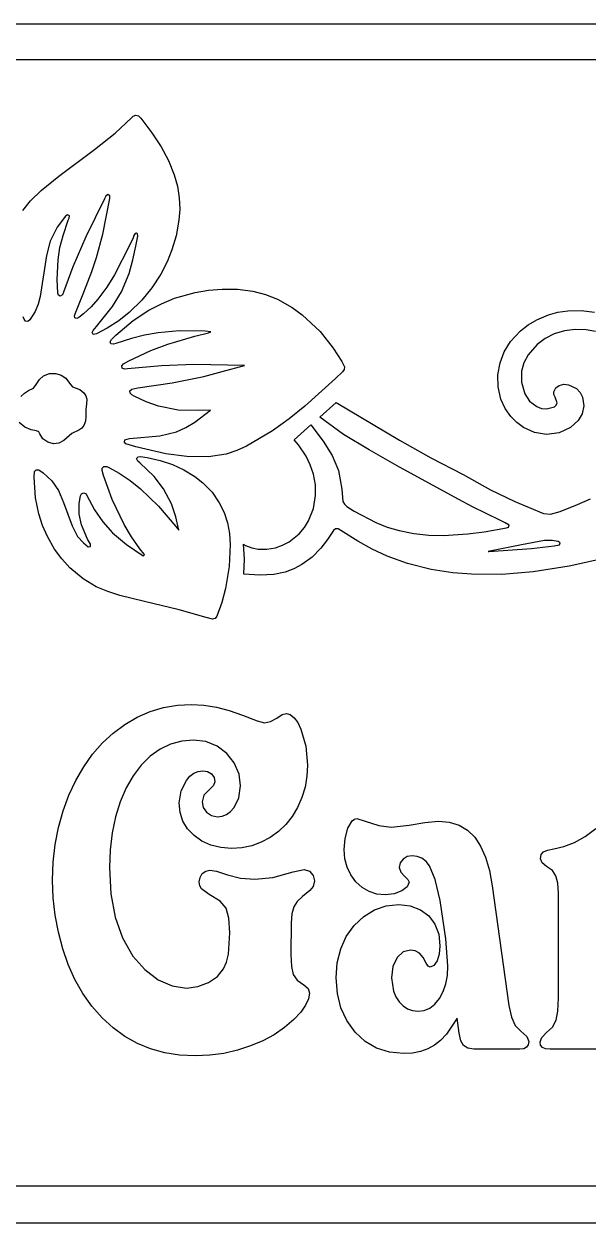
# Model space of a CAD drawing. Extents: x 0 to 380, y 0 to 510.
# Drawn here: x 190.4 to 270.3, y 339.8 to 509.6 of the extents above; entities that cross this region are included whole.
import ezdxf

# ---------------------------------------------------------------- set-up
doc = ezdxf.new("R2010")
doc.units = 0

msp = doc.modelspace()

# ---------------------------------------------------------------- linework, layer by layer
at = {"layer": 'Ebene 1'}
for p, q in [((0.2883, 509.6106), (380.28848, 509.6106)), ((360.19973, 504.52079), (19.976889, 504.52079)), ((208.296646, 412.208436), (210.196693, 412.777251)), ((210.196693, 412.777251), (212.152979, 413.11854)), ((212.152979, 413.11854), (214.165502, 413.232303)), ((214.165502, 413.232303), (215.904873, 413.136385)), ((215.904873, 413.136385), (217.684412, 412.848631)), ((217.684412, 412.848631), (219.50412, 412.369042)), ((204.709448, 410.388227), (206.452836, 411.412094)), ((206.452836, 411.412094), (208.296646, 412.208436)), ((219.50412, 412.369042), (221.363996, 411.697617)), ((221.363996, 411.697617), (223.428747, 410.894583)), ((225.332812, 410.787512), (226.216557, 411.269332)), ((226.216557, 411.269332), (226.979788, 411.77792)), ((226.979788, 411.77792), (227.598405, 411.947449)), ((227.598405, 411.947449), (228.144724, 411.795765)), ((228.144724, 411.795765), (228.691037, 411.340713)), ((228.691037, 411.340713), (229.189149, 410.644751)), ((203.078538, 409.172523), (204.709448, 410.388227)), ((223.428747, 410.894583), (224.481205, 410.626905)), ((224.481205, 410.626905), (225.332812, 410.787512)), ((229.189149, 410.644751), (229.655122, 409.698956)), ((229.655122, 409.698956), (230.329981, 407.307702)), ((200.154148, 406.16561), (201.560104, 407.764984)), ((201.560104, 407.764984), (203.078538, 409.172523)), ((212.769592, 408.021508), (211.18488, 407.593224)), ((214.454727, 408.16427), (212.769592, 408.021508)), ((216.190084, 407.950128), (214.454727, 408.16427)), ((217.796893, 407.307702), (216.190084, 407.950128)), ((198.892806, 404.392244), (200.154148, 406.16561)), ((209.700591, 406.879417), (208.316726, 405.880087)), ((211.18488, 407.593224), (209.700591, 406.879417)), ((219.154641, 406.290526), (217.796893, 407.307702)), ((220.207094, 404.952137), (219.154641, 406.290526)), ((230.329981, 407.307702), (230.587067, 404.630924)), ((197.776076, 402.462733), (198.892806, 404.392244)), ((207.051367, 404.61977), (205.922587, 403.123006)), ((208.316726, 405.880087), (207.051367, 404.61977)), ((220.881956, 403.363916), (220.207094, 404.952137)), ((230.587067, 404.630924), (230.498693, 403.038241)), ((205.922587, 403.123006), (204.930386, 401.389792)), ((213.426374, 402.453811), (213.934527, 403.047163)), ((213.934527, 403.047163), (214.494901, 403.470987)), ((214.494901, 403.470987), (215.107498, 403.72528)), ((215.107498, 403.72528), (215.772316, 403.810045)), ((215.772316, 403.810045), (216.431103, 403.702974)), ((216.431103, 403.702974), (216.993486, 403.38176)), ((216.993486, 403.38176), (217.355018, 402.873173)), ((217.355018, 402.873173), (217.475528, 402.275359)), ((221.10691, 401.668623), (220.881956, 403.363916)), ((230.498693, 403.038241), (230.23357, 401.508016)), ((196.803959, 400.377077), (197.776076, 402.462733)), ((204.930386, 401.389792), (204.074764, 399.42013)), ((212.43015, 399.277368), (212.679206, 400.999428)), ((212.679206, 400.999428), (213.426374, 402.453811)), ((216.639992, 401.133267), (215.892824, 400.365924)), ((217.266644, 401.722158), (216.639992, 401.133267)), ((217.475528, 402.275359), (217.266644, 401.722158)), ((220.873923, 399.991176), (221.10691, 401.668623)), ((230.23357, 401.508016), (229.791699, 400.04025)), ((195.976455, 398.135276), (196.803959, 400.377077)), ((204.074764, 399.42013), (203.399905, 397.298783)), ((212.560703, 397.930056), (212.43015, 399.277368)), ((215.892824, 400.365924), (215.643768, 399.42013)), ((215.643768, 399.42013), (215.804448, 398.626019)), ((220.174965, 398.599251), (220.873923, 399.991176)), ((229.791699, 400.04025), (229.17308, 398.634941)), ((195.329714, 395.795326), (195.976455, 398.135276)), ((212.952364, 396.707661), (212.560703, 397.930056)), ((215.804448, 398.626019), (216.286488, 397.956824)), ((216.286488, 397.956824), (216.993486, 397.475004)), ((216.993486, 397.475004), (217.829023, 397.314397)), ((218.493841, 397.394701), (219.106437, 397.635611)), ((219.106437, 397.635611), (219.666812, 398.037128)), ((219.666812, 398.037128), (220.174965, 398.599251)), ((229.17308, 398.634941), (228.399805, 397.365702)), ((194.867755, 393.379534), (195.329714, 395.795326)), ((203.399905, 397.298783), (202.917863, 395.039137)), ((213.605131, 395.610182), (212.952364, 396.707661)), ((217.829023, 397.314397), (218.493841, 397.394701)), ((227.493969, 396.234764), (226.455571, 395.242126)), ((228.399805, 397.365702), (227.493969, 396.234764)), ((236.307333, 395.708331), (236.893816, 396.725507)), ((236.893816, 396.725507), (237.217186, 396.979801)), ((237.217186, 396.979801), (237.560643, 397.064565)), ((237.560643, 397.064565), (238.749674, 396.707661)), ((238.749674, 396.707661), (240.661773, 396.065235)), ((240.661773, 396.065235), (242.413195, 395.851093)), ((242.413195, 395.851093), (244.951954, 396.100925)), ((244.951954, 396.100925), (247.201478, 396.493519)), ((247.201478, 396.493519), (249.097507, 396.671971)), ((249.097507, 396.671971), (250.648076, 396.53144)), ((250.648076, 396.53144), (252.021897, 396.109848)), ((252.021897, 396.109848), (253.21897, 395.407194)), ((202.917863, 395.039137), (202.628637, 392.64119)), ((214.519006, 394.637619), (213.605131, 395.610182)), ((215.633727, 393.841278), (214.519006, 394.637619)), ((225.284612, 394.387787), (224.015232, 393.700747)), ((226.455571, 395.242126), (225.284612, 394.387787)), ((235.761012, 392.67465), (235.897592, 394.236103)), ((235.897592, 394.236103), (236.307333, 395.708331)), ((253.21897, 395.407194), (254.239294, 394.423478)), ((254.239294, 394.423478), (255.080859, 393.163161)), ((268.347059, 393.665057), (269.857455, 394.519396)), ((269.857455, 394.519396), (271.399987, 395.63695)), ((194.590581, 390.8879), (194.867755, 393.379534)), ((202.628637, 392.64119), (202.532229, 390.104943)), ((216.889043, 393.272463), (215.633727, 393.841278)), ((218.284954, 392.931174), (216.889043, 393.272463)), ((219.821461, 392.817411), (218.284954, 392.931174)), ((221.283656, 392.915559), (219.821461, 392.817411)), ((222.681579, 393.210005), (221.283656, 392.915559)), ((224.015232, 393.700747), (222.681579, 393.210005)), ((235.865455, 391.371951), (235.761012, 392.67465)), ((255.080859, 393.163161), (255.773794, 391.595016)), ((263.976547, 392.317746), (264.530895, 392.567578)), ((264.530895, 392.567578), (265.422673, 392.74603)), ((265.422673, 392.74603), (266.868798, 393.073935)), ((266.868798, 393.073935), (268.347059, 393.665057)), ((194.498189, 388.320424), (194.590581, 390.8879)), ((236.178783, 390.176323), (235.865455, 391.371951)), ((243.706674, 390.774137), (243.570096, 390.140633)), ((244.116407, 391.318415), (243.706674, 390.774137)), ((244.686826, 391.666396), (244.116407, 391.318415)), ((245.369717, 391.78239), (244.686826, 391.666396)), ((246.114875, 391.693164), (245.369717, 391.78239)), ((246.775674, 391.425486), (246.114875, 391.693164)), ((247.352115, 390.979357), (246.775674, 391.425486)), ((247.844197, 390.354775), (247.352115, 390.979357)), ((255.773794, 391.595016), (256.318099, 389.71904)), ((263.558774, 391.354106), (263.663217, 391.95192)), ((263.775693, 390.774137), (263.558774, 391.354106)), ((263.663217, 391.95192), (263.976547, 392.317746)), ((264.42645, 390.247704), (263.775693, 390.774137)), ((202.532229, 390.104943), (202.741114, 386.404297)), ((215.362577, 388.721941), (215.675907, 389.248374)), ((215.675907, 389.248374), (216.165982, 389.623123)), ((216.165982, 389.623123), (216.7364, 389.748039)), ((216.7364, 389.748039), (217.700482, 389.587432)), ((217.700482, 389.587432), (219.24301, 389.105612)), ((219.24301, 389.105612), (221.10691, 388.623792)), ((225.654174, 388.721941), (228.56249, 389.498206)), ((228.56249, 389.498206), (230.105025, 389.81942)), ((230.105025, 389.81942), (230.876292, 389.605277)), ((230.876292, 389.605277), (231.358335, 388.998541)), ((231.358335, 388.998541), (231.551151, 388.213353)), ((236.700996, 389.087767), (236.178783, 390.176323)), ((237.432095, 388.106282), (236.700996, 389.087767)), ((243.570096, 390.140633), (243.762913, 389.444671)), ((243.762913, 389.444671), (244.341364, 388.85578)), ((248.655637, 388.427495), (247.844197, 390.354775)), ((256.318099, 389.71904), (256.713774, 387.535236)), ((265.253956, 389.676658), (264.42645, 390.247704)), ((265.744028, 388.962851), (265.253956, 389.676658)), ((266.009156, 387.918907), (265.744028, 388.962851)), ((194.588572, 385.826559), (194.498189, 388.320424)), ((215.258134, 388.070592), (215.362577, 388.721941)), ((215.338475, 387.526313), (215.258134, 388.070592)), ((215.579499, 387.106952), (215.338475, 387.526313)), ((221.10691, 388.623792), (223.099348, 388.463186)), ((223.099348, 388.463186), (225.654174, 388.721941)), ((231.390471, 387.44601), (230.908432, 386.857119)), ((231.551151, 388.213353), (231.390471, 387.44601)), ((238.317849, 387.294326), (237.432095, 388.106282)), ((239.304027, 386.714357), (238.317849, 387.294326)), ((244.694863, 387.392475), (243.92359, 386.821429)), ((244.341364, 388.85578), (244.799306, 388.436418)), ((244.951954, 388.034901), (244.694863, 387.392475)), ((244.799306, 388.436418), (244.951954, 388.034901)), ((249.354603, 385.429504), (248.655637, 388.427495)), ((256.713774, 387.535236), (259.091846, 370.58231)), ((266.097532, 386.500215), (266.009156, 387.918907)), ((194.859721, 383.377308), (194.588572, 385.826559)), ((202.741114, 386.404297), (203.367768, 383.082862)), ((216.639992, 386.286073), (215.579499, 387.106952)), ((218.190557, 385.358123), (216.639992, 386.286073)), ((229.880078, 386.03624), (229.116843, 385.322433)), ((230.908432, 386.857119), (229.880078, 386.03624)), ((240.39063, 386.366376), (239.304027, 386.714357)), ((241.577658, 386.250383), (240.39063, 386.366376)), ((242.839, 386.393144), (241.577658, 386.250383)), ((243.92359, 386.821429), (242.839, 386.393144)), ((266.097532, 371.653021), (266.097532, 386.500215)), ((219.050193, 384.358793), (218.190557, 385.358123)), ((219.459934, 382.966869), (219.050193, 384.358793)), ((228.626768, 384.537245), (228.337543, 383.546837)), ((229.116843, 385.322433), (228.626768, 384.537245)), ((238.534768, 383.192164), (240.043158, 384.117883)), ((240.043158, 384.117883), (241.700177, 384.673314)), ((241.700177, 384.673314), (243.505827, 384.858458)), ((243.505827, 384.858458), (245.104596, 384.680006)), ((245.104596, 384.680006), (246.558758, 384.144651)), ((246.558758, 384.144651), (247.747794, 383.279159)), ((250.17407, 380.031336), (249.354603, 385.429504)), ((195.311635, 380.972669), (194.859721, 383.377308)), ((203.367768, 383.082862), (204.412192, 380.140637)), ((219.596514, 380.861137), (219.459934, 382.966869)), ((228.241163, 382.288752), (228.208995, 377.791765)), ((228.337543, 383.546837), (228.241135, 382.288752)), ((228.241135, 382.288752), (228.241163, 382.288752)), ((237.175009, 381.896157), (238.534768, 383.192164)), ((247.747794, 383.279159), (248.615465, 382.1103)), ((195.944316, 378.612643), (195.311635, 380.972669)), ((219.37156, 377.854223), (219.596514, 380.861137)), ((236.064302, 380.334704), (237.175009, 381.896157)), ((248.615465, 382.1103), (249.145714, 380.673762)), ((249.145714, 380.673762), (249.322463, 379.005237)), ((204.412192, 380.140637), (205.874385, 377.577623)), ((235.27094, 378.576953), (236.064302, 380.334704)), ((249.322463, 379.005237), (249.226055, 377.854223)), ((250.447225, 376.185698), (250.17407, 380.031336)), ((196.719601, 376.36415), (195.944316, 378.612643)), ((205.874385, 377.577623), (207.553496, 375.650343)), ((219.090368, 376.692055), (219.37156, 377.854223)), ((228.208995, 377.791765), (228.297369, 376.105395)), ((234.794923, 376.622905), (235.27094, 378.576953)), ((243.248731, 377.36348), (242.670281, 376.096472)), ((244.100342, 378.166514), (243.248731, 377.36348)), ((245.1769, 378.434191), (244.100342, 378.166514)), ((245.831675, 378.318198), (245.1769, 378.434191)), ((246.414143, 377.970217), (245.831675, 378.318198)), ((246.924303, 377.390248), (246.414143, 377.970217)), ((247.362155, 376.578292), (246.924303, 377.390248)), ((249.226055, 377.854223), (248.93683, 376.899506)), ((197.6636, 374.258418), (196.719601, 376.36415)), ((207.553496, 375.650343), (209.441498, 374.222728)), ((217.82099, 374.686703), (218.696699, 375.757414)), ((218.696699, 375.757414), (219.090368, 376.692055)), ((228.297369, 376.105395), (228.56249, 374.972226)), ((234.63625, 374.47256), (234.794923, 376.622905)), ((242.670281, 376.096472), (242.477464, 374.508251)), ((247.65138, 376.150008), (247.362155, 376.578292)), ((247.940606, 376.007246), (247.65138, 376.150008)), ((248.478887, 376.230311), (247.940606, 376.007246)), ((248.93683, 376.899506), (248.478887, 376.230311)), ((250.372911, 374.840617), (250.447225, 376.185698)), ((198.776313, 372.295448), (197.6636, 374.258418)), ((209.441498, 374.222728), (211.433936, 373.339391)), ((215.041217, 373.241243), (216.543583, 373.830134)), ((216.543583, 373.830134), (217.82099, 374.686703)), ((228.56249, 374.972226), (229.108808, 374.16027)), ((229.108808, 374.16027), (230.040756, 373.50892)), ((234.804965, 372.266449), (234.63625, 374.47256)), ((242.477464, 374.508251), (242.742587, 372.616661)), ((250.149968, 373.624914), (250.372911, 374.840617)), ((200.057739, 370.475239), (198.776313, 372.295448)), ((211.433936, 373.339391), (213.426374, 373.044946)), ((213.426374, 373.044946), (215.041217, 373.241243)), ((230.040756, 373.50892), (230.667408, 373.000333)), ((230.667408, 373.000333), (230.876292, 372.331138)), ((230.876292, 372.331138), (230.735697, 371.508029)), ((235.311109, 370.252174), (234.804965, 372.266449)), ((242.742587, 372.616661), (243.073991, 371.804705)), ((249.258194, 371.58164), (249.778395, 372.538588)), ((249.778395, 372.538588), (250.149968, 373.624914)), ((201.502359, 368.827348), (200.057739, 370.475239)), ((230.313911, 370.609078), (229.610935, 369.634285)), ((230.735697, 371.508029), (230.313911, 370.609078)), ((243.073991, 371.804705), (243.537957, 371.081975)), ((243.537957, 371.081975), (244.102348, 370.504237)), ((244.102348, 370.504237), (244.73503, 370.091567)), ((247.900441, 370.216484), (248.621496, 370.785299)), ((248.621496, 370.785299), (249.258194, 371.58164)), ((259.091846, 370.58231), (259.44535, 368.904863)), ((266.017191, 369.752509), (266.097532, 371.653021)), ((203.056442, 367.399175), (201.502359, 368.827348)), ((228.626768, 368.583649), (227.317218, 367.439327)), ((229.610935, 369.634285), (228.626768, 368.583649)), ((236.154683, 368.429734), (235.311109, 370.252174)), ((244.73503, 370.091567), (245.436001, 369.843965)), ((245.436001, 369.843965), (246.205263, 369.761431)), ((246.205263, 369.761431), (247.09503, 369.875194)), ((247.09503, 369.875194), (247.900441, 370.216484)), ((251.764814, 368.797792), (250.238346, 366.495763)), ((252.054039, 366.656369), (251.764814, 368.797792)), ((251.764814, 368.797792), (251.764814, 368.797792)), ((259.44535, 368.904863), (259.991661, 367.72708)), ((265.776168, 368.476578), (266.017191, 369.752509)), ((204.719989, 366.190721), (203.056442, 367.399175)), ((227.317218, 367.439327), (225.863056, 366.433305)), ((237.335687, 366.79913), (236.154683, 368.429734)), ((259.991661, 367.72708), (260.795068, 366.941892)), ((260.795068, 366.941892), (261.614535, 366.201317)), ((264.42645, 366.72775), (265.261991, 367.504015)), ((265.261991, 367.504015), (265.776168, 368.476578)), ((206.493001, 365.201986), (204.719989, 366.190721)), ((208.375475, 364.432971), (206.493001, 365.201986)), ((224.264282, 365.565583), (222.520897, 364.836161)), ((225.863056, 366.433305), (224.264282, 365.565583)), ((238.751687, 365.471895), (237.335687, 366.79913)), ((240.36452, 364.523869), (238.751687, 365.471895)), ((249.414856, 365.62581), (248.551196, 364.943232)), ((250.238346, 366.495763), (249.414856, 365.62581)), ((252.287023, 365.576735), (252.054039, 366.656369)), ((252.664619, 364.907541), (252.287023, 365.576735)), ((261.614535, 366.201317), (261.887691, 365.478587)), ((261.887691, 365.478587), (261.809359, 364.994536)), ((263.494504, 365.442897), (263.727491, 366.049633)), ((263.574843, 364.952154), (263.494504, 365.442897)), ((263.727491, 366.049633), (264.42645, 366.72775)), ((210.367414, 363.883673), (208.375475, 364.432971)), ((212.468817, 363.554095), (210.367414, 363.883673)), ((214.679683, 363.444236), (212.468817, 363.554095)), ((216.736394, 363.531231), (214.679683, 363.444236)), ((218.728833, 363.792217), (216.736394, 363.531231)), ((220.657001, 364.227194), (218.728833, 363.792217)), ((222.520897, 364.836161), (220.657001, 364.227194)), ((242.174186, 363.955054), (240.36452, 364.523869)), ((244.180686, 363.765449), (242.174186, 363.955054)), ((245.429978, 363.839061), (244.180686, 363.765449)), ((246.574827, 364.059895), (245.429978, 363.839061)), ((247.615233, 364.427952), (246.574827, 364.059895)), ((248.551196, 364.943232), (247.615233, 364.427952)), ((253.259142, 364.506024), (252.664619, 364.907541)), ((254.142885, 364.372185), (253.259142, 364.506024)), ((260.634381, 364.372185), (254.142885, 364.372185)), ((261.182704, 364.441335), (260.634381, 364.372185)), ((261.574363, 364.648786), (261.182704, 364.441335)), ((261.809359, 364.994536), (261.574363, 364.648786)), ((263.81586, 364.622018), (263.574843, 364.952154)), ((264.257735, 364.434644), (263.81586, 364.622018)), ((264.940631, 364.372185), (264.257735, 364.434644)), ((275.320594, 364.372185), (264.940631, 364.372185)), ((20.376579, 345.050189), (360.42243, 345.050189)), ((380.28848, 339.76041), (0.2883, 339.76041))]:
    msp.add_line(p, q, dxfattribs=at)
at = {"layer": 'Layer 1'}
for p, q in [((203.328716, 494.129947), (205.642376, 496.303142)), ((205.642376, 496.303142), (205.915839, 496.550334)), ((205.915839, 496.550334), (206.256711, 496.681992)), ((206.256711, 496.681992), (206.661009, 496.575601)), ((206.661009, 496.575601), (206.965174, 496.282255)), ((206.965174, 496.282255), (208.528255, 494.208994)), ((200.425494, 491.813562), (203.328716, 494.129947)), ((208.528255, 494.208994), (209.839174, 492.221256)), ((195.374585, 488.03397), (200.425494, 491.813562)), ((209.839174, 492.221256), (210.882293, 490.270087)), ((210.882293, 490.270087), (211.713368, 488.226383)), ((192.860774, 486.021371), (195.374585, 488.03397)), ((211.713368, 488.226383), (212.164887, 486.61752)), ((191.349713, 484.542743), (192.860774, 486.021371)), ((212.164887, 486.61752), (212.431255, 484.970824)), ((190.304733, 483.183169), (191.349713, 484.542743)), ((201.853798, 484.849011), (199.219103, 479.473452)), ((201.606584, 479.857777), (202.590006, 484.901215)), ((202.032261, 485.215586), (201.853798, 484.849011)), ((202.33585, 485.468504), (202.032261, 485.215586)), ((202.609781, 485.264266), (202.33585, 485.468504)), ((202.590006, 484.901215), (202.609781, 485.264266)), ((212.431255, 484.970824), (212.491366, 483.39562)), ((196.336714, 482.409331), (195.133803, 480.847172)), ((196.61298, 482.578528), (196.336714, 482.409331)), ((196.867315, 482.427226), (196.61298, 482.578528)), ((196.823525, 482.108465), (196.867315, 482.427226)), ((212.491366, 483.39562), (212.385236, 481.822646)), ((195.133803, 480.847172), (194.136509, 478.855451)), ((195.977521, 479.646969), (196.684009, 481.808234)), ((196.684009, 481.808234), (196.823525, 482.108465)), ((212.385236, 481.822646), (211.97203, 479.592283)), ((195.538941, 477.941563), (195.977521, 479.646969)), ((199.219103, 479.473452), (197.362722, 475.194689)), ((200.694989, 476.553987), (201.606584, 479.857777)), ((205.880645, 479.331262), (205.379275, 478.249889)), ((205.997134, 479.648291), (205.880645, 479.331262)), ((206.199706, 479.911972), (205.997134, 479.648291)), ((206.364965, 479.961311), (206.199706, 479.911972)), ((206.276988, 478.146972), (206.547499, 479.557483)), ((206.496421, 479.878135), (206.364965, 479.961311)), ((206.547499, 479.557483), (206.496421, 479.878135)), ((211.97203, 479.592283), (211.368614, 477.602052)), ((194.136509, 478.855451), (193.642559, 476.826447)), ((195.263604, 476.204472), (195.538941, 477.941563)), ((205.379275, 478.249889), (203.247436, 474.068068)), ((205.867604, 476.200489), (206.276988, 478.146972)), ((211.368614, 477.602052), (210.689364, 475.898704)), ((193.642559, 476.826447), (192.721559, 470.985035)), ((195.163035, 473.400354), (195.263604, 476.204472)), ((200.031605, 474.547853), (200.694989, 476.553987)), ((205.320813, 474.286333), (205.867604, 476.200489)), ((210.689364, 475.898704), (209.810029, 474.171976)), ((197.362722, 475.194689), (196.047364, 471.615958)), ((198.92333, 471.63087), (200.031605, 474.547853)), ((203.247436, 474.068068), (202.149574, 472.317645)), ((204.255641, 471.670644), (205.320813, 474.286333)), ((209.810029, 474.171976), (208.548627, 472.235451)), ((195.249223, 471.478732), (195.163035, 473.400354)), ((202.149574, 472.317645), (200.920402, 470.651423)), ((208.548627, 472.235451), (207.106431, 470.465476)), ((192.721559, 470.985035), (192.46156, 469.903843)), ((195.335327, 471.217976), (195.249223, 471.478732)), ((195.554402, 471.052152), (195.335327, 471.217976)), ((195.897608, 471.233636), (195.554402, 471.052152)), ((196.047364, 471.615958), (195.897608, 471.233636)), ((197.677823, 468.573689), (198.92333, 471.63087)), ((200.920402, 470.651423), (199.944486, 469.552538)), ((202.963062, 469.568058), (204.255641, 471.670644)), ((209.888162, 469.989105), (211.733597, 470.752281)), ((211.733597, 470.752281), (214.697755, 471.590038)), ((214.697755, 471.590038), (216.579703, 471.90792)), ((216.579703, 471.90792), (218.482862, 472.068323)), ((218.482862, 472.068323), (220.67469, 472.049108)), ((220.67469, 472.049108), (222.845595, 471.766538)), ((222.845595, 471.766538), (224.612784, 471.286057)), ((224.612784, 471.286057), (226.309148, 470.606608)), ((226.309148, 470.606608), (228.387548, 469.458609)), ((192.037362, 468.874483), (191.286792, 467.701623)), ((192.46156, 469.903843), (192.037362, 468.874483)), ((199.944486, 469.552538), (198.857428, 468.556284)), ((200.688537, 466.777362), (202.963062, 469.568058)), ((207.106431, 470.465476), (205.345672, 468.736767)), ((205.914296, 467.629465), (208.120944, 469.06882)), ((208.120944, 469.06882), (209.888162, 469.989105)), ((228.387548, 469.458609), (229.835689, 468.419492)), ((266.025924, 468.771959), (267.423971, 468.985482)), ((267.423971, 468.985482), (269.324554, 469.023205)), ((269.324554, 469.023205), (271.206585, 468.768709)), ((190.45079, 467.796416), (190.338536, 468.111799)), ((190.64917, 467.531089), (190.45079, 467.796416)), ((190.997429, 467.4784), (190.64917, 467.531089)), ((191.286792, 467.701623), (190.997429, 467.4784)), ((197.5804, 468.276223), (197.677823, 468.573689)), ((197.660471, 467.988995), (197.5804, 468.276223)), ((197.93865, 467.90544), (197.660471, 467.988995)), ((198.215845, 468.03027), (197.93865, 467.90544)), ((198.857428, 468.556284), (198.215845, 468.03027)), ((203.857096, 467.543807), (202.237841, 466.523298)), ((203.44706, 465.51544), (205.914296, 467.629465)), ((205.345672, 468.736767), (203.857096, 467.543807)), ((229.835689, 468.419492), (232.352414, 466.027542)), ((261.820492, 466.995625), (263.029025, 467.706722)), ((263.029025, 467.706722), (264.664978, 468.397315)), ((264.664978, 468.397315), (266.025924, 468.771959)), ((200.11691, 465.907931), (200.21937, 466.213556)), ((200.246597, 465.621406), (200.11691, 465.907931)), ((200.21937, 466.213556), (200.688537, 466.777362)), ((200.246703, 465.621406), (200.246597, 465.621406)), ((200.70101, 465.734271), (200.246703, 465.621406)), ((202.237841, 466.523298), (200.70101, 465.734271)), ((202.813406, 464.905394), (203.44706, 465.51544)), ((207.519049, 465.534957), (205.64877, 465.039657)), ((209.424913, 465.879396), (207.519049, 465.534957)), ((212.407958, 466.129487), (209.424913, 465.879396)), ((210.794822, 464.269026), (214.6131, 465.41106)), ((216.083004, 466.117557), (212.407958, 466.129487)), ((214.6131, 465.41106), (216.564567, 465.880406)), ((216.913827, 466.016131), (216.083004, 466.117557)), ((216.564567, 465.880406), (216.913827, 466.016131)), ((232.352414, 466.027542), (234.204366, 463.691269)), ((259.295498, 464.616232), (260.715356, 466.14159)), ((260.715356, 466.14159), (261.820492, 466.995625)), ((265.489858, 465.699597), (264.208282, 465.047663)), ((266.937579, 466.150622), (265.489858, 465.699597)), ((268.44462, 466.348415), (266.937579, 466.150622)), ((270.004739, 466.300694), (268.44462, 466.348415)), ((271.332213, 466.065116), (270.004739, 466.300694)), ((202.621609, 464.600422), (202.813406, 464.905394)), ((202.721273, 464.279936), (202.621609, 464.600422)), ((203.092408, 464.236374), (202.721273, 464.279936)), ((203.459955, 464.362485), (203.092408, 464.236374)), ((205.64877, 465.039657), (203.459955, 464.362485)), ((208.414752, 463.353213), (210.794822, 464.269026)), ((234.204366, 463.691269), (235.455299, 461.792526)), ((258.424049, 463.178559), (259.295498, 464.616232)), ((263.061238, 464.192625), (261.79046, 462.744332)), ((264.208282, 465.047663), (263.061238, 464.192625)), ((205.297506, 461.880059), (208.414752, 463.353213)), ((257.836907, 461.611245), (258.424049, 463.178559)), ((261.79046, 462.744332), (261.207873, 461.622229)), ((204.293851, 461.198249), (204.546928, 461.458943)), ((204.33043, 460.860338), (204.293851, 461.198249)), ((204.69025, 460.725503), (204.33043, 460.860338)), ((204.546928, 461.458943), (205.297506, 461.880059)), ((205.090414, 460.767398), (204.69025, 460.725503)), ((209.933224, 461.190505), (205.090414, 460.767398)), ((214.465938, 461.391365), (209.933224, 461.190505)), ((221.666566, 461.224313), (214.465938, 461.391365)), ((215.905641, 459.68006), (218.519581, 460.36717)), ((218.519581, 460.36717), (221.666566, 461.224313)), ((235.533626, 460.358645), (234.528412, 459.397594)), ((235.455299, 461.792526), (235.798136, 461.066143)), ((235.749253, 460.683899), (235.533626, 460.358645)), ((235.798136, 461.066143), (235.749253, 460.683899)), ((257.538135, 459.92434), (257.836907, 461.611245)), ((261.207873, 461.622229), (260.880831, 460.407569)), ((260.880831, 460.407569), (260.880831, 458.848402)), ((192.187928, 458.559403), (192.62309, 459.229328)), ((192.62309, 459.229328), (193.218922, 459.76358)), ((193.218922, 459.76358), (194.043957, 460.077495)), ((194.043957, 460.077495), (194.93162, 460.096701)), ((194.93162, 460.096701), (195.690243, 459.88078)), ((195.690243, 459.88078), (196.346569, 459.45583)), ((196.346569, 459.45583), (197.035215, 458.517638)), ((206.545496, 458.047801), (211.440326, 458.76872)), ((211.440326, 458.76872), (215.905641, 459.68006)), ((234.528412, 459.397594), (230.214729, 455.485178)), ((257.557537, 458.212996), (257.538135, 459.92434)), ((260.880831, 458.848402), (261.320785, 457.233539)), ((189.977819, 456.851581), (190.495694, 457.317407)), ((190.495694, 457.317407), (191.099967, 457.674916)), ((191.099967, 457.674916), (191.798028, 458.024932)), ((191.798028, 458.024932), (192.187928, 458.559403)), ((197.035215, 458.517638), (197.304326, 458.221943)), ((197.304326, 458.221943), (197.689683, 458.082601)), ((197.689683, 458.082601), (198.358144, 457.819217)), ((198.358144, 457.819217), (198.918843, 457.381579)), ((198.918843, 457.381579), (199.210541, 456.945214)), ((199.210541, 456.945214), (199.355317, 456.445378)), ((205.44299, 457.660836), (205.709706, 457.898145)), ((205.45951, 457.31197), (205.44299, 457.660836)), ((205.721267, 457.058845), (205.45951, 457.31197)), ((205.709706, 457.898145), (206.545496, 458.047801)), ((206.056503, 456.892346), (205.721267, 457.058845)), ((257.94994, 456.446504), (257.557537, 458.212996)), ((261.320785, 457.233539), (262.019438, 456.19234)), ((265.450742, 457.524895), (265.708301, 458.047841)), ((265.465362, 457.113706), (265.450742, 457.524895)), ((265.619188, 456.723428), (265.465362, 457.113706)), ((265.708301, 458.047841), (266.178983, 458.40789)), ((266.178983, 458.40789), (266.839862, 458.572108)), ((266.839862, 458.572108), (267.523103, 458.509316)), ((267.523103, 458.509316), (268.666084, 457.967388)), ((268.666084, 457.967388), (269.166378, 457.417307)), ((269.166378, 457.417307), (269.500358, 456.758728)), ((199.315446, 455.744074), (199.189843, 455.048289)), ((199.355317, 456.445378), (199.315446, 455.744074)), ((207.728481, 456.094871), (206.056503, 456.892346)), ((209.474958, 455.465922), (207.728481, 456.094871)), ((212.26578, 454.902616), (209.474958, 455.465922)), ((230.214729, 455.485178), (227.984668, 453.654527)), ((232.320968, 453.928268), (234.625722, 455.998536)), ((234.625722, 455.998536), (243.596727, 450.661963)), ((258.533582, 455.163564), (257.94994, 456.446504)), ((262.019438, 456.19234), (263.021164, 455.419317)), ((263.021164, 455.419317), (263.689341, 455.156775)), ((264.404399, 455.078749), (265.518044, 455.354192)), ((265.518044, 455.354192), (265.794873, 455.591648)), ((265.898558, 455.930428), (265.619188, 456.723428)), ((265.794873, 455.591648), (265.898558, 455.930428)), ((269.680693, 455.542621), (269.449355, 454.401578)), ((269.500358, 456.758728), (269.680693, 455.542621)), ((199.188884, 454.001715), (199.140784, 453.360565)), ((199.189843, 455.048289), (199.188884, 454.001715)), ((215.126397, 454.83546), (212.26578, 454.902616)), ((214.635343, 453.216124), (216.834062, 454.886164)), ((216.834062, 454.886164), (215.126397, 454.83546)), ((227.984668, 453.654527), (225.622995, 451.994023)), ((235.682994, 451.449305), (232.320968, 453.928268)), ((259.348035, 454.004332), (258.533582, 455.163564)), ((260.18503, 453.158669), (259.348035, 454.004332)), ((263.689341, 455.156775), (264.404399, 455.078749)), ((269.449355, 454.401578), (268.902407, 453.439035)), ((190.54194, 452.498114), (189.778157, 453.148555)), ((191.478967, 452.106945), (190.54194, 452.498114)), ((192.228558, 451.996081), (191.478967, 452.106945)), ((192.527304, 451.842331), (192.228558, 451.996081)), ((192.674936, 451.543139), (192.527304, 451.842331)), ((198.190094, 452.093024), (197.196759, 451.586396)), ((198.611952, 452.37018), (198.190094, 452.093024)), ((198.929772, 452.754282), (198.611952, 452.37018)), ((199.140784, 453.360565), (198.929772, 452.754282)), ((209.693449, 451.263185), (212.018048, 451.850851)), ((212.018048, 451.850851), (213.367788, 452.458904)), ((213.367788, 452.458904), (214.635343, 453.216124)), ((225.622995, 451.994023), (221.954852, 449.813872)), ((228.673629, 450.709), (231.055176, 452.825507)), ((231.055176, 452.825507), (232.788107, 450.51156)), ((261.145915, 452.447147), (260.18503, 453.158669)), ((262.708862, 451.738065), (261.145915, 452.447147)), ((267.791639, 452.4392), (266.177581, 451.709435)), ((268.902407, 453.439035), (267.791639, 452.4392)), ((193.123798, 450.838134), (192.674936, 451.543139)), ((193.807311, 450.356859), (193.123798, 450.838134)), ((194.622472, 450.120698), (193.807311, 450.356859)), ((194.622501, 450.120698), (194.622472, 450.120698)), ((195.38055, 450.242525), (194.622501, 450.120698)), ((196.062224, 450.596009), (195.38055, 450.242525)), ((197.196759, 451.586396), (196.062224, 450.596009)), ((204.668674, 450.393911), (204.741144, 450.714291)), ((204.880848, 450.133581), (204.668674, 450.393911)), ((204.741144, 450.714291), (205.387674, 450.897256)), ((206.253193, 449.72986), (204.880848, 450.133581)), ((205.387674, 450.897256), (209.693449, 451.263185)), ((229.291426, 449.988081), (228.673629, 450.709)), ((232.788107, 450.51156), (234.073681, 448.474587)), ((239.280671, 449.269557), (235.682994, 451.449305)), ((243.596727, 450.661963), (248.055234, 448.169314)), ((264.411302, 451.475657), (262.708862, 451.738065)), ((266.177581, 451.709435), (264.411302, 451.475657)), ((210.527724, 448.714113), (206.253193, 449.72986)), ((213.493416, 448.334272), (210.527724, 448.714113)), ((219.079854, 448.688742), (216.56658, 448.291487)), ((220.549889, 449.172889), (219.079854, 448.688742)), ((221.954852, 449.813872), (220.549889, 449.172889)), ((230.370461, 448.405545), (229.291426, 449.988081)), ((230.973565, 447.155664), (230.370461, 448.405545)), ((234.073681, 448.474587), (234.941548, 446.339451)), ((243.592497, 446.823999), (239.280671, 449.269557)), ((201.519512, 446.690982), (201.735819, 446.929774)), ((201.735819, 446.929774), (202.156215, 446.932582)), ((202.156215, 446.932582), (202.54882, 446.749792)), ((202.54882, 446.749792), (203.938996, 445.973687)), ((206.390884, 448.052412), (206.584012, 448.308948)), ((206.546016, 447.697357), (206.390884, 448.052412)), ((206.861048, 447.425963), (206.546016, 447.697357)), ((206.584012, 448.308948), (206.91951, 448.342767)), ((208.877946, 445.512797), (206.861048, 447.425963)), ((206.91951, 448.342767), (207.876683, 448.195102)), ((207.876683, 448.195102), (209.707518, 447.785431)), ((209.707518, 447.785431), (211.480975, 447.18532)), ((211.480975, 447.18532), (213.093152, 446.436757)), ((216.56658, 448.291554), (213.493416, 448.334272)), ((216.56658, 448.291487), (216.56658, 448.291554)), ((231.409421, 445.84206), (230.973565, 447.155664)), ((251.97666, 442.242451), (243.592497, 446.823999)), ((248.055234, 448.169314), (252.591964, 445.801786)), ((191.87135, 445.424793), (191.919861, 446.211838)), ((192.077445, 442.481958), (191.87135, 445.424793)), ((191.919861, 446.211838), (192.190135, 446.457433)), ((192.190135, 446.457433), (192.560456, 446.435567)), ((192.560456, 446.435567), (193.156461, 446.045277)), ((193.156461, 446.045277), (194.396726, 444.892775)), ((201.499006, 446.365968), (201.519512, 446.690982)), ((201.719971, 445.654988), (201.499006, 446.365968)), ((202.915941, 442.255247), (201.719971, 445.654988)), ((203.938996, 445.973687), (205.486423, 444.93188)), ((210.211635, 443.769666), (208.877946, 445.512797)), ((213.093152, 446.436757), (214.611567, 445.522245)), ((214.611567, 445.522245), (215.768833, 444.621845)), ((231.687521, 444.341811), (231.409421, 445.84206)), ((234.941548, 446.339451), (235.42136, 443.731018)), ((252.591964, 445.801786), (256.476202, 443.621135)), ((194.396726, 444.892775), (195.345766, 443.506163)), ((195.345766, 443.506163), (196.056213, 441.809771)), ((205.486423, 444.93188), (206.936844, 443.766193)), ((206.936844, 443.766193), (209.505158, 441.319046)), ((211.308502, 441.638236), (210.211635, 443.769666)), ((215.768833, 444.621845), (217.082274, 443.272486)), ((231.728482, 442.818687), (231.687521, 444.341811)), ((235.42136, 443.731018), (235.594313, 441.970982)), ((256.476202, 443.621135), (259.942248, 441.987886)), ((192.544139, 440.205356), (192.077445, 442.481958)), ((196.056213, 441.809771), (197.282899, 438.502008)), ((198.25196, 441.691441), (198.427338, 442.79171)), ((198.266048, 440.156174), (198.25196, 441.691441)), ((198.427338, 442.79171), (198.573467, 443.068476)), ((198.573467, 443.068476), (198.850927, 443.212825)), ((198.850927, 443.212825), (199.128538, 443.117745)), ((199.128538, 443.117745), (199.317132, 442.890644)), ((199.317132, 442.890644), (200.445723, 440.783084)), ((204.60585, 438.727228), (202.915941, 442.255247)), ((211.926239, 439.787765), (211.308502, 441.638236)), ((217.082274, 443.272486), (218.091418, 441.800823)), ((218.091418, 441.800823), (218.786054, 440.403736)), ((231.432694, 440.969821), (231.728482, 442.818687)), ((235.594313, 441.970982), (235.790418, 441.574008)), ((253.938576, 441.211781), (251.97666, 442.242451)), ((259.942248, 441.987886), (263.989851, 440.291003)), ((268.785156, 441.521032), (270.630445, 442.348727)), ((193.071674, 438.57048), (192.544139, 440.205356)), ((198.580924, 438.649663), (198.266048, 440.156174)), ((200.445723, 440.783084), (201.595783, 439.080333)), ((209.505158, 441.319046), (211.960525, 438.419468)), ((218.786054, 440.403736), (219.257112, 438.938733)), ((230.736115, 439.225534), (231.432694, 440.969821)), ((235.790418, 441.574008), (236.124866, 441.26996)), ((236.124866, 441.26996), (237.166319, 440.576884)), ((237.166319, 440.576884), (240.23747, 438.973961)), ((257.808433, 439.312047), (253.938576, 441.211781)), ((263.989851, 440.291003), (264.952018, 440.188086)), ((264.952018, 440.188086), (266.36296, 440.555997)), ((266.36296, 440.555997), (268.785156, 441.521032)), ((193.762897, 436.994045), (193.071674, 438.57048)), ((197.282899, 438.502008), (198.036441, 437.026362)), ((199.427116, 436.614194), (198.580924, 438.649663)), ((201.595783, 439.080333), (202.970434, 437.541447)), ((205.670908, 436.9693), (204.60585, 438.727228)), ((212.386578, 437.892954), (211.926239, 439.787765)), ((211.960525, 438.419468), (212.386578, 437.892954)), ((219.257112, 438.938733), (219.5331, 437.422673)), ((229.40187, 437.407329), (230.136043, 438.270297)), ((230.136043, 438.270297), (230.736115, 439.225534)), ((240.23747, 438.973961), (241.871494, 438.3354)), ((241.871494, 438.3354), (243.557791, 437.840875)), ((255.569065, 437.689737), (258.732348, 438.21476)), ((258.538687, 438.967996), (257.808433, 439.312047)), ((259.112862, 438.622454), (258.538687, 438.967996)), ((258.732348, 438.21476), (259.039017, 438.313667)), ((259.039017, 438.313667), (259.112862, 438.622454)), ((194.775061, 435.217104), (193.762897, 436.994045)), ((198.036441, 437.026362), (198.861339, 436.116514)), ((199.877463, 435.920128), (199.427116, 436.614194)), ((202.970434, 437.541447), (204.944229, 435.868414)), ((206.844203, 435.277765), (205.670908, 436.9693)), ((219.5331, 437.422673), (219.642525, 435.872413)), ((227.967631, 436.270268), (229.40187, 437.407329)), ((233.419094, 436.564219), (232.482991, 435.352598)), ((234.246262, 437.849457), (233.419094, 436.564219)), ((234.533266, 438.116809), (234.246262, 437.849457)), ((234.93136, 438.108986), (234.533266, 438.116809)), ((237.682492, 436.354915), (234.93136, 438.108986)), ((243.557791, 437.840875), (245.643382, 437.421398)), ((245.643382, 437.421398), (247.762048, 437.208951)), ((247.762048, 437.208951), (249.817056, 437.170178)), ((249.817056, 437.170178), (253.255395, 437.400873)), ((253.255395, 437.400873), (255.569065, 437.689737)), ((195.787781, 433.839285), (194.775061, 435.217104)), ((198.861339, 436.116514), (199.514809, 435.536794)), ((199.514809, 435.536794), (199.848241, 435.604396)), ((199.848241, 435.604396), (199.877463, 435.920128)), ((204.944229, 435.868414), (207.315354, 434.292844)), ((207.44665, 434.529994), (206.844203, 435.277765)), ((219.642525, 435.872413), (219.475717, 432.736729)), ((221.651514, 433.806728), (221.535989, 435.925727)), ((221.535989, 435.925727), (221.815359, 435.734306)), ((221.815359, 435.734306), (222.674104, 435.416593)), ((222.674104, 435.416593), (223.574698, 435.236125)), ((223.574698, 435.236125), (224.815049, 435.209784)), ((224.815049, 435.209784), (226.036489, 435.41909)), ((226.036489, 435.41909), (227.035028, 435.774289)), ((227.035028, 435.774289), (227.967631, 436.270268)), ((232.482991, 435.352598), (231.21805, 434.094672)), ((239.737008, 435.205203), (237.682492, 436.354915)), ((241.872848, 434.204599), (239.737008, 435.205203)), ((260.863669, 435.830815), (256.169988, 434.881694)), ((256.169988, 434.881694), (256.209391, 434.879644)), ((256.209391, 434.879644), (256.24774, 434.883493)), ((256.24774, 434.883493), (262.26234, 435.320512)), ((264.117743, 436.455782), (260.863669, 435.830815)), ((262.26234, 435.320512), (265.495035, 435.702854)), ((265.201188, 436.461555), (264.117743, 436.455782)), ((266.078605, 436.314391), (265.201188, 436.461555)), ((265.495035, 435.702854), (266.230753, 435.826649)), ((266.332066, 436.103947), (266.078605, 436.314391)), ((266.230753, 435.826649), (266.332066, 436.103947)), ((196.949506, 432.576565), (195.787781, 433.839285)), ((207.315354, 434.292844), (207.503289, 434.347988)), ((207.503289, 434.347988), (207.44665, 434.529994)), ((221.545576, 431.687729), (221.651514, 433.806728)), ((231.21805, 434.094672), (229.772989, 433.034221)), ((244.732026, 433.161999), (241.872848, 434.204599)), ((248.089066, 432.326733), (244.732026, 433.161999)), ((272.083235, 433.795433), (267.60258, 432.82145)), ((198.810844, 431.003967), (196.949506, 432.576565)), ((219.475717, 432.736729), (218.98475, 429.666547)), ((223.82013, 431.512721), (221.545576, 431.687729)), ((223.82013, 431.512221), (223.82013, 431.512721)), ((223.823389, 431.512365), (223.82013, 431.512221)), ((225.810041, 431.604824), (223.823389, 431.512365)), ((227.420204, 431.962296), (225.810041, 431.604824)), ((228.633339, 432.422435), (227.420204, 431.962296)), ((229.772989, 433.034221), (228.633339, 432.422435)), ((251.164627, 431.853414), (248.089066, 432.326733)), ((253.791413, 431.654045), (251.164627, 431.853414)), ((258.07093, 431.641634), (253.791413, 431.654045)), ((262.539793, 432.005572), (258.07093, 431.641634)), ((267.60258, 432.82145), (262.539793, 432.005572)), ((200.656813, 429.898233), (198.810844, 431.003967)), ((202.308607, 429.197508), (200.656813, 429.898233)), ((204.023756, 428.656765), (202.308607, 429.197508)), ((207.50217, 427.801603), (204.023756, 428.656765)), ((218.98475, 429.666547), (218.449474, 427.666317)), ((212.390605, 426.607865), (207.50217, 427.801603)), ((216.222785, 425.541405), (212.390605, 426.607865)), ((218.449474, 427.666317), (217.739186, 425.717413)), ((216.223264, 425.541405), (216.222785, 425.541405)), ((217.127908, 425.297288), (216.223264, 425.541405)), ((217.497254, 425.412404), (217.127333, 425.296788)), ((217.127333, 425.296788), (217.127429, 425.296788)), ((217.127429, 425.296788), (217.127908, 425.297288)), ((217.739186, 425.717413), (217.497254, 425.412404))]:
    msp.add_line(p, q, dxfattribs=at)

doc.saveas('drawing.dxf')
